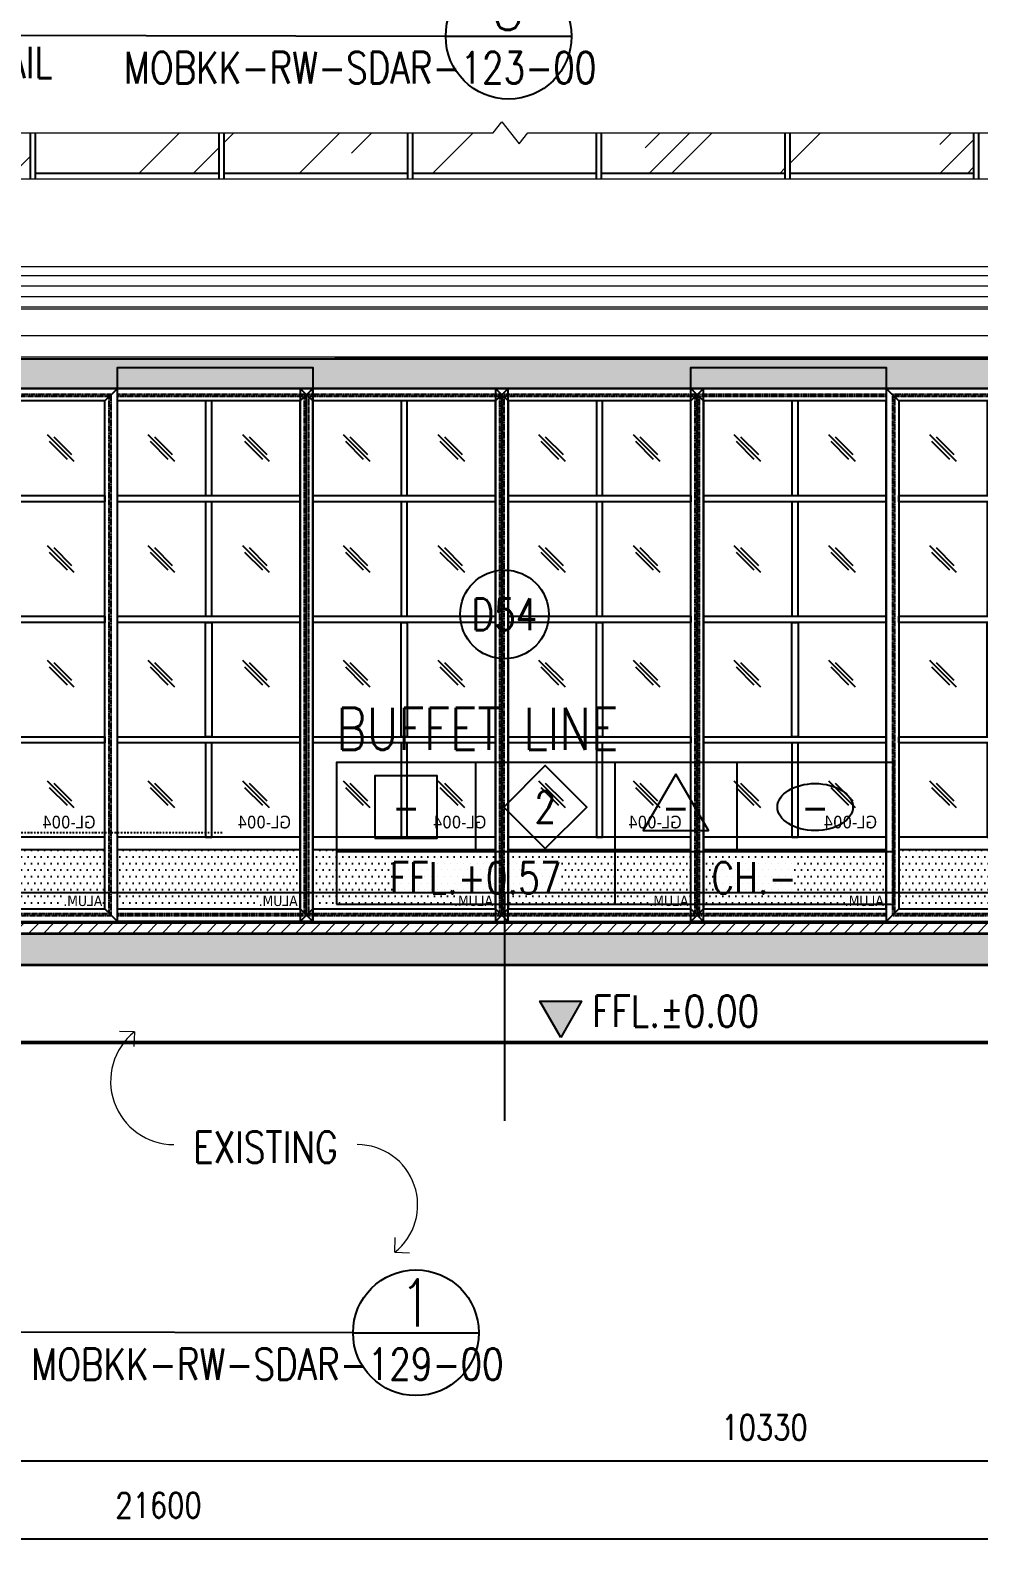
# Model space of a CAD drawing. Header units: millimetres. Extents: x -2196631 to 160, y -11674 to 51770.
# Drawn here: x -1048941 to -1044416, y 31785 to 38981 of the extents above; entities that cross this region are included whole.
import ezdxf
from ezdxf.enums import TextEntityAlignment as Align
from ezdxf.xclip import XClip

# ---------------------------------------------------------------- set-up
doc = ezdxf.new("R2010")
doc.units = ezdxf.units.MM
for name, pattern in [('21 Xref BA201$0$_GRIDLINE', [11.2, 8, -0.6, 2, -0.6]), ('28 Xref BA305$0$_HIDDEN', [2.6, 2, -0.6]), ('CENTER2', [28.575, 19.05, -3.175, 3.175, -3.175]), ('DASHDOTX2', [50.8, 25.4, -12.7, 0, -12.7]), ('DM1', [0.35, 0.05, -0.05, 0.2, -0.05]), ('HIDDEN', [0.375, 0.25, -0.125])]:
    doc.linetypes.add(name, pattern=pattern)
for name, color, linetype in [('2 mm. ALUMINIUM SHEET', 2, 'Continuous'), ('3 mm. ALUM. SHEET', 2, 'Continuous'), ('A-ALUMINIUM FRAME', 3, 'Continuous'), ('Detail', 2, 'HIDDEN'), ('Door Number', 12, 'Continuous'), ('GLASS', 6, 'Continuous'), ('Level Spec', 3, 'Continuous'), ('Room Number', 12, 'Continuous'), ('S-Dim', 7, 'Continuous'), ('TEXT 3', 3, 'Continuous'), ('TEXT 4', 4, 'Continuous'), ('TEXT 5', 5, 'Continuous'), ('Wording', 3, 'Continuous')]:
    doc.layers.add(name, color=color, linetype=linetype)
for name, color, linetype, lineweight in [('21 Xref BA201$0$A-DETL', 90, 'Continuous', 15), ('21 Xref BA201$0$A-FLOR-LEVL', 51, 'Continuous', 5), ('28 Xref BA305$0$A-CLNG', 13, 'Continuous', 18), ('28 Xref BA305$0$A-DETL', 90, 'Continuous', 15), ('28 Xref BA305$0$A-DETL-GENF', 92, 'Continuous', 18), ('28 Xref BA305$0$A-FLOR', 192, 'Continuous', 9), ('28 Xref BA305$0$A-GLAZ-CURT', 52, 'Continuous', 18), ('28 Xref BA305$0$A-GLAZ-CWMG', 51, 'Continuous', 25), ('28 Xref BA305$0$A-WALL', 113, 'Continuous', 9), ('G-ANNO-TEXT', 231, 'Continuous', 5)]:
    doc.layers.add(name, color=color, linetype=linetype, lineweight=lineweight)
doc.styles.add('E100', font='ROMTH.shx', dxfattribs={"width": 0.85})
doc.styles.add('E175', font='ROMTH.shx', dxfattribs={"width": 0.85, "height": 4})
doc.styles.add('Romens', font='romans.shx', dxfattribs={"width": 0.8})
doc.styles.add('Tahoma', font='tahoma.ttf', dxfattribs={"height": 100})
doc.dimstyles.new('AA-50 mm', dxfattribs={"dimtxt": 120, "dimasz": 120, "dimexe": 160, "dimexo": 12, "dimgap": 100, "dimtad": 1, "dimdec": 0, "dimzin": 0, "dimdsep": 46, "dimtxsty": 'Romens', "dimcen": 0.3, "dimdle": 2, "dimclrd": 1, "dimclre": 1, "dimclrt": 3, "dimadec": 0, "dimazin": 0, "dimtfac": 1, "dimtdec": 0, "dimtix": 1, "dimtmove": 1, "dimatfit": 3, "dimfxl": 0, "dimtolj": 1, "dimtzin": 0, "dimarcsym": 0})
doc.dimstyles.new('CC-50 mm', dxfattribs={"dimtxt": 120, "dimasz": 120, "dimexe": 140, "dimexo": 12, "dimgap": 100, "dimtad": 1, "dimdec": 0, "dimzin": 0, "dimdsep": 46, "dimtxsty": 'Romens', "dimblk": 'SMALL', "dimcen": 0.3, "dimdle": 2, "dimclrd": 1, "dimclre": 1, "dimclrt": 3, "dimadec": 0, "dimazin": 0, "dimtfac": 1, "dimtdec": 0, "dimtix": 1, "dimtmove": 1, "dimatfit": 3, "dimfxl": 0, "dimtolj": 1, "dimtzin": 0, "dimarcsym": 0})
pattern_1 = [(45, (-1088855.8, 2166), (684.3, 1824.79), [12096.75, -1612.9, 4032.25, -806.45]), (45, (-1087783.2, 2569.2), (-1328.67, 188.18), [2419.35, -266.13, 4838.7, -604.84]), (45, (-1088452.56, 2851.5), (2583.216, 3347.345), [6451.6, -1129.03, 3225.8, -806.45])]

# ---------------------------------------------------------------- blocks, each defined once
blk = doc.blocks.new('28 Xref BA305$0$System Panel - Glazed 10mm_-6318965-ZONE A_SECTION H')
at = {"layer": '28 Xref BA305$0$A-GLAZ-CURT', "lineweight": 5}
h = blk.add_hatch(dxfattribs=at)
h.set_pattern_fill('FP_14', color=8, style=0, pattern_type=2)
h.set_pattern_definition(pattern_1)
h.paths.add_polyline_path([(-1092050.9, 5425.4), (-1092050.9, 5619.4), (-1093281.2, 5619.4), (-1093281.2, 5425.4), (-1092050.9, 5425.4)], flags=0)
blk = doc.blocks.new('28 Xref BA305$0$System Panel - Glazed 10mm_-6316605-ZONE A_SECTION H')
at = {"layer": '28 Xref BA305$0$A-GLAZ-CURT', "lineweight": 5}
h = blk.add_hatch(dxfattribs=at)
h.set_pattern_fill('FP_14', color=8, style=0, pattern_type=2)
h.set_pattern_definition(pattern_1)
h.paths.add_polyline_path([(-1087551.7, 5425.4), (-1087551.7, 5619.4), (-1088426.4, 5619.4), (-1088426.4, 5425.4), (-1087963.5, 5425.4)], flags=0)
blk = doc.blocks.new('28 Xref BA305$0$System Panel - Glazed 10mm_-6316606-ZONE A_SECTION H')
at = {"layer": '28 Xref BA305$0$A-GLAZ-CURT', "lineweight": 5}
h = blk.add_hatch(dxfattribs=at)
h.set_pattern_fill('FP_14', color=8, style=0, pattern_type=2)
h.set_pattern_definition(pattern_1)
h.paths.add_polyline_path([(-1089326.4, 5425.4), (-1088451.4, 5425.4), (-1088451.4, 5619.4), (-1089326.4, 5619.4)], flags=0)
blk = doc.blocks.new('28 Xref BA305$0$System Panel - Glazed 10mm_-V32-ZONE A_SECTION H')
at = {"layer": '28 Xref BA305$0$A-GLAZ-CURT', "lineweight": 5}
h = blk.add_hatch(dxfattribs=at)
h.set_pattern_fill('FP_14', color=8, style=0, pattern_type=2)
h.set_pattern_definition(pattern_1)
h.paths.add_polyline_path([(-1089747.6, 5425.4), (-1089351.4, 5425.4), (-1089351.4, 5619.4), (-1089677.1, 5619.4), (-1089718.3, 5566.6), (-1089800.8, 5672.2), (-1089842.1, 5619.4), (-1090226.1, 5619.4), (-1090226.1, 5425.4), (-1089800.8, 5425.4)], flags=0)
blk = doc.blocks.new('28 Xref BA305$0$System Panel - Glazed 10mm_-6316607-ZONE A_SECTION H')
at = {"layer": '28 Xref BA305$0$A-GLAZ-CURT', "lineweight": 5}
h = blk.add_hatch(dxfattribs=at)
h.set_pattern_fill('FP_14', color=8, style=0, pattern_type=2)
h.set_pattern_definition(pattern_1)
h.paths.add_polyline_path([(-1090251.2, 5425.4), (-1090251.1, 5425.4), (-1090251.2, 5619.4), (-1091125.9, 5619.4), (-1091125.9, 5425.4), (-1090639.7, 5425.4)], flags=0)
blk = doc.blocks.new('28 Xref BA305$0$Rectangular Mullion - Rectangular Mullion25x50_LIGHT GREY-6316596-ZONE A_SECTION H')
at = {"layer": '28 Xref BA305$0$A-GLAZ-CWMG'}
for p, q in [((-1087551.7, 5619.4), (-1087551.7, 5400.4)), ((-1087526.7, 5400.4), (-1087526.7, 5619.4))]:
    blk.add_line(p, q, dxfattribs=at)
blk = doc.blocks.new('28 Xref BA305$0$Rectangular Mullion - Rectangular Mullion25x50_LIGHT GREY-6316597-ZONE A_SECTION H')
at = {"layer": '28 Xref BA305$0$A-GLAZ-CWMG'}
for p, q in [((-1088426.4, 5400.4), (-1088426.4, 5425.4)), ((-1087551.7, 5425.4), (-1088426.4, 5425.4)), ((-1087551.7, 5425.4), (-1087551.7, 5400.4))]:
    blk.add_line(p, q, dxfattribs=at)
blk = doc.blocks.new('28 Xref BA305$0$Rectangular Mullion - Rectangular Mullion25x50_LIGHT GREY-6316598-ZONE A_SECTION H')
at = {"layer": '28 Xref BA305$0$A-GLAZ-CWMG'}
for p, q in [((-1089326.4, 5400.4), (-1089326.4, 5425.4)), ((-1088451.4, 5425.4), (-1089326.4, 5425.4)), ((-1088451.4, 5425.4), (-1088451.4, 5400.4))]:
    blk.add_line(p, q, dxfattribs=at)
blk = doc.blocks.new('28 Xref BA305$0$System Panel - Glazed 10mm_-6316613-ZONE A_SECTION H')
at = {"layer": '28 Xref BA305$0$A-GLAZ-CURT', "lineweight": 5}
h = blk.add_hatch(dxfattribs=at)
h.set_pattern_fill('FP_14', color=8, style=0, pattern_type=2)
h.set_pattern_definition(pattern_1)
h.paths.add_polyline_path([(-1091150.9, 5425.4), (-1091150.9, 5619.4), (-1092025.9, 5619.4), (-1092025.9, 5425.4), (-1091150.9, 5425.4)], flags=0)
blk = doc.blocks.new('28 Xref BA305$0$_BREAK_LINE_2D - BREAK LINE-8294233-ZONE A_SECTION H')
at = {"layer": '28 Xref BA305$0$A-DETL-GENF', "color": 1}
for p, q in [((-1094798.5, 5619.4), (-1089842.1, 5619.4)), ((-1089842.1, 5619.4), (-1089800.8, 5672.2)), ((-1089800.8, 5672.2), (-1089718.3, 5566.6)), ((-1089718.3, 5566.6), (-1089677.1, 5619.4)), ((-1089677.1, 5619.4), (-1084729.1, 5619.4))]:
    blk.add_line(p, q, dxfattribs=at)
blk = doc.blocks.new('SYMBOL GLASS-1')
at = {"layer": 'GLASS', "color": 203, "linetype": 'Continuous', "ltscale": 5}
for p, q in [((-63.6, -63.6), (63.6, 63.6)), ((-53, -31.8), (31.8, 53)), ((-31.8, -53), (53, 31.8))]:
    blk.add_line(p, q, dxfattribs=at)
blk = doc.blocks.new('D54-PANEL-1')
at = {"layer": '2 mm. ALUMINIUM SHEET'}
h = blk.add_hatch(dxfattribs=at)
h.set_pattern_fill('DOTS', color=8, scale=500)
h.set_pattern_definition([(0, (-80362.557, -3399.84), (15.625, 31.25), [0, -31.25])])
h.paths.add_polyline_path([(931.8, 343), (60, 343), (60, 60), (931.8, 60)])
at = {"layer": 'A-ALUMINIUM FRAME'}
for p, q in [((60, 2483.1), (0, 2543.1)), ((931.8, 2483.1), (991.8, 2543.1)), ((60, 60, 0), (0, 0, 0)), ((931.8, 60, 0), (991.8, 0, 0))]:
    blk.add_line(p, q, dxfattribs=at)
at = {"layer": 'A-ALUMINIUM FRAME', "elevation": 0}
for points in [[(0, 2543.1), (991.8, 2543.1), (991.8, 0), (0, 0)], [(60, 2483.1), (931.8, 2483.1), (931.8, 60), (60, 60)], [(60, 403), (931.8, 403), (931.8, 343), (60, 343)]]:
    blk.add_lwpolyline(points, close=True, dxfattribs=at)
at = {"layer": 'A-ALUMINIUM FRAME', "color": 253, "linetype": 'HIDDEN', "elevation": 0}
for points in [[(29, 2514.1), (962.8, 2514.1), (962.8, 29), (29, 29)], [(39, 2504.1), (952.8, 2504.1), (952.8, 39), (39, 39)]]:
    blk.add_lwpolyline(points, close=True, dxfattribs=at)
at = {"layer": 'A-ALUMINIUM FRAME', "color": 4, "elevation": 0}
for points in [[(480.9, 2483.1), (510.9, 2483.1), (510.9, 2031.5), (480.9, 2031.5)], [(931.8, 2031.5), (60, 2031.5), (60, 2001.5), (931.8, 2001.5)], [(480.9, 2001.5), (510.9, 2001.5), (510.9, 1456.5), (480.9, 1456.5)], [(931.8, 1456.5), (60, 1456.5), (60, 1426.5), (931.8, 1426.5)], [(480.9, 881.5), (510.9, 881.5), (510.9, 1426.5), (480.9, 1426.5)], [(931.8, 881.5), (60, 881.5), (60, 851.5), (931.8, 851.5)], [(480.9, 851.5), (510.9, 851.5), (510.9, 403), (480.9, 403)]]:
    blk.add_lwpolyline(points, close=True, dxfattribs=at)
at = {"layer": 'GLASS'}
for p in [(270.4, 2257.3, 0), (721.3, 2257.3, 0), (270.4, 1729, 0), (721.3, 1729, 0), (270.4, 1181, 0), (721.3, 1181, 0), (270.4, 606, 0), (721.3, 606, 0)]:
    blk.add_blockref('SYMBOL GLASS-1', p, dxfattribs=at)
at = {"layer": 'G-ANNO-TEXT', "color": 7, "style": 'Tahoma'}
for s, height, p in [('GL-004', 60, (104, 444.5, 0)), ('ALUM.', 50, (71.9, 74, 0))]:
    blk.add_text(s, height=height, dxfattribs=at).set_placement(p)
blk = doc.blocks.new('A$C21BF17F1')
for p in [(0, 0, 0), (997.2, 0, 0), (2860.8, 0, 0), (3792.5, 0, 0), (5656, 0, 0), (6653.3, 0, 0)]:
    blk.add_blockref('D54-PANEL-1', p)
ref = blk.add_blockref('D54-PANEL-1', (1929, 0, 0))
XClip(ref).set_block_clipping_path([(60, 0), (991.7511896301, 2643.1159914426)])
ref = blk.add_blockref('D54-PANEL-1', (4724.3, 0))
XClip(ref).set_block_clipping_path([(0, 0), (931.7511896301, 2643.1159914426)])
blk = doc.blocks.new('A$C51FA2ED9')
at = {"layer": '3 mm. ALUM. SHEET'}
h = blk.add_hatch(dxfattribs=at)
h.set_pattern_fill('DOTS', color=256, scale=500, angle=180, style=0)
h.set_pattern_definition([(180, (-56730.195, -2150.652), (-15.625, -31.25), [0, -31.25])])
h.paths.add_polyline_path([(8462.5, 2550.1), (937.5, 2550.1), (937.5, 2690), (8462.5, 2690)])
blk.add_lwpolyline([(877.5, 7), (877.5, 0), (9556.5, 0)])
blk.add_lwpolyline([(8462.5, 2550.1), (937.5, 2550.1), (937.5, 2690), (8462.5, 2690)], close=True, dxfattribs=at)
blk.add_blockref('A$C21BF17F1', (877.5, 7))
blk = doc.blocks.new('21 Xref BA201')
at = {"layer": '21 Xref BA201$0$A-DETL', "lineweight": 50}
blk.add_line((-1043785.7, 1850.4), (-1054714, 1850.4), dxfattribs=at)
at = {"layer": '21 Xref BA201$0$A-FLOR-LEVL', "color": 5, "linetype": '21 Xref BA201$0$_GRIDLINE', "lineweight": 20}
blk.add_line((-1071591.9, 1280.4), (-1038406.8, 1280.4), dxfattribs=at)
blk = doc.blocks.new('28 Xref BA305')
at = {"layer": '28 Xref BA305$0$A-DETL-GENF', "lineweight": 5}
h = blk.add_hatch(dxfattribs=at)
h.set_pattern_fill('FP_138', color=8, style=0, pattern_type=2)
h.set_pattern_definition([(0, (-1045745.476, 2111), (0, 50), [])])
h.paths.add_polyline_path([(-1051378.62789, 4780.44567), (-1041978.89961, 4780.44567), (-1041978.89961, 4980.44567), (-1051378.62789, 4980.44567), (-1051378.62789, 4930.44567), (-1051378.61027, 4930.44567), (-1051378.62789, 4825.63643)])
at = {"layer": '28 Xref BA305$0$A-CLNG', "color": 2}
blk.add_line((-1041978.6603, 4650.44567), (-1051378.6455, 4650.44567), dxfattribs=at)
at = {"layer": '28 Xref BA305$0$A-DETL', "linetype": '28 Xref BA305$0$_HIDDEN', "lineweight": 9}
for p, q in [((-1041978.89961, 4980.44567), (-1051372.61027, 4980.44567)), ((-1051378.62789, 4780.44567), (-1041978.89961, 4780.44567))]:
    blk.add_line(p, q, dxfattribs=at)
at = {"layer": '28 Xref BA305$0$A-FLOR', "color": 2, "lineweight": 18}
blk.add_line((-1050195.90675, 5400.44567), (-1043161.00682, 5400.44567), dxfattribs=at)
ref = blk.add_blockref('21 Xref BA201', (-2098199.96088, 0), dxfattribs=dict(xscale=-1))
XClip(ref).set_block_clipping_path([(-1046821.273182428, 4540.44887487), (-1060440.5084648631, 4550.4456720384), (-1060440.5084648631, 1300.4456720384), (-1056445.9646267691, 1280.4456719445), (-1056421.290457831, 1850.4456720384), (-1046821.3171875631, 1850.4456720384)])
at = {"layer": '28 Xref BA305$0$A-DETL-GENF'}
blk.add_blockref('28 Xref BA305$0$_BREAK_LINE_2D - BREAK LINE-8294233-ZONE A_SECTION H', (43110.32562, 0), dxfattribs=at)
at = {"layer": '28 Xref BA305$0$A-GLAZ-CURT'}
for name in ['28 Xref BA305$0$System Panel - Glazed 10mm_-6318965-ZONE A_SECTION H', '28 Xref BA305$0$System Panel - Glazed 10mm_-6316613-ZONE A_SECTION H', '28 Xref BA305$0$System Panel - Glazed 10mm_-6316607-ZONE A_SECTION H', '28 Xref BA305$0$System Panel - Glazed 10mm_-V32-ZONE A_SECTION H', '28 Xref BA305$0$System Panel - Glazed 10mm_-6316606-ZONE A_SECTION H', '28 Xref BA305$0$System Panel - Glazed 10mm_-6316605-ZONE A_SECTION H']:
    blk.add_blockref(name, (43110.32562, 0), dxfattribs=at)
at = {"layer": '28 Xref BA305$0$A-GLAZ-CWMG'}
for name, p in [('28 Xref BA305$0$Rectangular Mullion - Rectangular Mullion25x50_LIGHT GREY-6316596-ZONE A_SECTION H', (38611.14059, 0)), ('28 Xref BA305$0$Rectangular Mullion - Rectangular Mullion25x50_LIGHT GREY-6316596-ZONE A_SECTION H', (39511.10791, 0)), ('28 Xref BA305$0$Rectangular Mullion - Rectangular Mullion25x50_LIGHT GREY-6316596-ZONE A_SECTION H', (40410.94205, 0)), ('28 Xref BA305$0$Rectangular Mullion - Rectangular Mullion25x50_LIGHT GREY-6316596-ZONE A_SECTION H', (41310.65161, 0)), ('28 Xref BA305$0$Rectangular Mullion - Rectangular Mullion25x50_LIGHT GREY-6316596-ZONE A_SECTION H', (42210.61607, 0)), ('28 Xref BA305$0$Rectangular Mullion - Rectangular Mullion25x50_LIGHT GREY-6316596-ZONE A_SECTION H', (43110.32562, 0)), ('28 Xref BA305$0$Rectangular Mullion - Rectangular Mullion25x50_LIGHT GREY-6316598-ZONE A_SECTION H', (40410.8146, 0)), ('28 Xref BA305$0$Rectangular Mullion - Rectangular Mullion25x50_LIGHT GREY-6316597-ZONE A_SECTION H', (40410.81746, 0)), ('28 Xref BA305$0$Rectangular Mullion - Rectangular Mullion25x50_LIGHT GREY-6316597-ZONE A_SECTION H', (41310.65161, 0)), ('28 Xref BA305$0$Rectangular Mullion - Rectangular Mullion25x50_LIGHT GREY-6316598-ZONE A_SECTION H', (43110.32562, 0)), ('28 Xref BA305$0$Rectangular Mullion - Rectangular Mullion25x50_LIGHT GREY-6316597-ZONE A_SECTION H', (43110.32562, 0))]:
    blk.add_blockref(name, p, dxfattribs=at)
at = {"color": 10, "linetype": 'Continuous', "style": 'E175', "width": 0.85}
blk.add_attdef('POOL_SIDE_ELEVATION', (-1089924.93658, -4582.55958), '', height=320, dxfattribs=at)
at = {"color": 6, "linetype": 'Continuous', "style": 'E100', "width": 0.85}
blk.add_attdef('SCALE', text='', height=160, dxfattribs=at).set_placement((-1092437.31517, -4942.55958), align=Align.RIGHT)
at = {"layer": '28 Xref BA305$0$A-DETL-GENF', "lineweight": 5}
h = blk.add_hatch(dxfattribs=at)
h.set_pattern_fill('FP_11', color=8, style=0, pattern_type=2)
h.set_pattern_definition([(50, (-1045745.48, 2166), (364.368, -31.878), [38.1, -419.1]), (355, (-1045745.48, 2166), (-70.486, 382.113), [30.48, -335.28]), (100.451, (-1045715.1, 2163.34), (293.885, 350.233), [32.38, -356.18]), (46.184, (-1045745.48, 2267.6), (542.16, -84.086), [57.15, -628.65]), (96.636, (-1045700.3, 2260.6), (474.805, 494.855), [48.57, -534.27]), (351.184, (-1045745.5, 2267.6), (474.81, 494.85), [45.72, -502.92]), (21, (-1045694.68, 2242.2), (303.228, -204.53), [38.1, -419.1]), (326, (-1045694.68, 2242.2), (123.604, 368.376), [30.48, -335.28]), (71.451, (-1045669.4, 2225.16), (426.834, 163.843), [32.38, -356.18]), (37.5, (-1045745.48, 2166), (6.1766, 169.1102), [16.764, -314.452, 16.764, -323.596, -336.55]), (37.5, (-1045745.48, 2166), (6.1766, 169.1102), [-671.576, 16.764, -319.786]), (7.5, (-1045745.48, 2166), (133.639, 200.3615), [16.764, -177.292, 16.764, -306.832, -128.27]), (7.5, (-1045745.48, 2166), (133.639, 200.3615), [-517.652, 16.764, -111.506]), (327.5, (-1045858.76, 2166), (271.1818, -11.4584), [16.764, -110.236, 16.764, -379.476, -525.78]), (327.5, (-1045858.76, 2166), (271.1818, -11.4584), [-523.24, 16.764, -509.016]), (317.5, (-1045909.56, 2166), (296.259, 50.853), [16.764, -148.336, 16.764, -246.38, -373.38]), (317.5, (-1045909.56, 2166), (296.259, 50.853), [-428.244, 16.764, -356.616])])
h.paths.add_polyline_path([(-1042176.88358, 1650.44567), (-1041793.6603, 1650.44567), (-1041793.6603, 1850.44567), (-1041978.6603, 1850.44567), (-1041978.6603, 1800.44567), (-1051378.6455, 1800.44567), (-1051378.6455, 1850.44567), (-1051563.6455, 1850.44567), (-1051563.6455, 1650.44567), (-1043068.96903, 1650.44567)], flags=0)
h = blk.add_hatch(dxfattribs=at)
h.set_pattern_fill('FP_137', color=8, style=0, pattern_type=2)
h.set_pattern_definition([(45, (-1045745.476, 2166), (-35.35534, 35.35534), [])])
h.paths.add_polyline_path([(-1042176.88358, 1800.44567), (-1041978.6603, 1800.44567), (-1041978.6603, 1850.44567), (-1051378.6455, 1850.44567), (-1051378.6455, 1800.44567), (-1043068.96903, 1800.44567)], flags=0)
at = {"color": 8}
for points in [[(-1051378.6455, 1995.8875), (-1041978.6603, 1995.8875)], [(-1046678.6529, 1995.8875), (-1046678.6529, 906.573)]]:
    blk.add_lwpolyline(points, dxfattribs=at)
at = {"layer": '28 Xref BA305$0$A-DETL', "color": 2, "lineweight": 35}
blk.add_line((-1041978.6603, 1850.44567), (-1051378.6455, 1850.44567), dxfattribs=at)
at = {"layer": '28 Xref BA305$0$A-DETL', "color": 3, "lineweight": 35}
for p, q in [((-1051378.6455, 1800.44567), (-1041978.6603, 1800.44567)), ((-1051578.6455, 1650.44567), (-1041793.6603, 1650.44567))]:
    blk.add_line(p, q, dxfattribs=at)
at = {"layer": '28 Xref BA305$0$A-DETL', "lineweight": 50}
blk.add_line((-1043957.33915, 1280.44567), (-1051378.65684, 1280.44567), dxfattribs=at)
at = {"layer": '28 Xref BA305$0$A-WALL', "lineweight": 18}
blk.add_line((-1051378.6455, 4550.44567), (-1041978.65632, 4550.44567), dxfattribs=at)
at = {"layer": 'S-Dim', "color": 8, "linetype": 'DASHDOTX2', "ltscale": 0.3}
for p, q in [((-1048024.83878, 2280.40962), (-1061913.74032, 2280.40846)), ((-1061876.40324, 1280.44567), (-1030192.61287, 1280.44567)), ((-1060745.60384, 1280.40846), (-1048440.24209, 1280.40846))]:
    blk.add_line(p, q, dxfattribs=at)
at = {"xscale": -1}
blk.add_blockref('A$C51FA2ED9', (-1041991.1565, 1850.44809), dxfattribs=at)
blk = doc.blocks.new('_Small')
at = {"color": 0, "linetype": 'ByBlock', "lineweight": -2}
blk.add_circle((0, 0), 0.25, dxfattribs=at)
blk = doc.blocks.new('*D53')
at = {"color": 1, "linetype": 'CENTER2', "lineweight": -2, "transparency": 16777216}
for p, q in [((-1093713.7, 2), (-1093713.7, -316)), ((-1083383.4, 2), (-1083383.4, -316))]:
    blk.add_line(p, q, dxfattribs=at)
at = {"color": 1, "lineweight": -2, "transparency": 16777216}
blk.add_line((-1093715.7, -176), (-1083381.4, -176), dxfattribs=at)
at = {"layer": 'Defpoints', "color": 0, "transparency": 16777216}
for p in [(-1093713.7, 14), (-1083383.4, 14), (-1083383.4, -176)]:
    blk.add_point(p, dxfattribs=at)
at = {"color": 1, "lineweight": -2, "transparency": 16777216, "xscale": 120, "yscale": 120, "zscale": 120, "rotation": 180}
blk.add_blockref('_Small', (-1093713.7, -176), dxfattribs=at)
at = {"color": 1, "lineweight": -2, "transparency": 16777216, "xscale": 120, "yscale": 120, "zscale": 120}
blk.add_blockref('_Small', (-1083383.4, -176), dxfattribs=at)
at = {"color": 3, "transparency": 16777216, "insert": (-1088548.5, -16), "char_height": 120, "attachment_point": 5, "style": 'Romens'}
blk.add_mtext('\\A1;10330', dxfattribs=at)
blk = doc.blocks.new('*D52')
at = {"color": 1, "linetype": 'CENTER2', "lineweight": -2, "transparency": 16777216}
for p, q in [((-1102238.7, -328), (-1102238.7, -688)), ((-1080638.7, -328), (-1080638.7, -688))]:
    blk.add_line(p, q, dxfattribs=at)
at = {"color": 1, "lineweight": -2, "transparency": 16777216}
blk.add_line((-1102240.7, -548), (-1080636.7, -548), dxfattribs=at)
at = {"layer": 'Defpoints', "color": 0, "transparency": 16777216}
for p in [(-1102238.7, -316), (-1080638.7, -316), (-1080638.7, -548)]:
    blk.add_point(p, dxfattribs=at)
at = {"color": 1, "lineweight": -2, "transparency": 16777216, "xscale": 120, "yscale": 120, "zscale": 120, "rotation": 180}
blk.add_blockref('_Small', (-1102238.7, -548), dxfattribs=at)
at = {"color": 1, "lineweight": -2, "transparency": 16777216, "xscale": 120, "yscale": 120, "zscale": 120}
blk.add_blockref('_Small', (-1080638.7, -548), dxfattribs=at)
at = {"color": 3, "transparency": 16777216, "insert": (-1091438.7, -388), "char_height": 120, "attachment_point": 5, "style": 'Romens'}
blk.add_mtext('\\A1;21600', dxfattribs=at)
blk = doc.blocks.new('A$C24C77752')
at = {"layer": 'G-ANNO-TEXT', "color": 6, "lineweight": 15}
for p, q in [((113.3, 1113.8), (42.6, 1115.7)), ((113.3, 1113.8), (111.3, 1043.1)), ((1355.1, 62.1), (1357.2, 132.8)), ((1355.1, 62.1), (1425.8, 60.1))]:
    blk.add_line(p, q, dxfattribs=at)
for centre, radius, start, end in [((301.9, 878), 301.9, 128.66383, 270), ((1176.4, 288), 288, 308.35032, 90)]:
    blk.add_arc(centre, radius, start, end, dxfattribs=at)
at = {"layer": 'TEXT 3', "insert": (393.9, 638.6), "char_height": 150, "width": 4240.389, "attachment_point": 1, "style": 'Romens'}
blk.add_mtext('EXISTING', dxfattribs=at)
blk = doc.blocks.new('A$C7CBF0828')
at = {"layer": 'Room Number'}
for p, q in [((1.328, 0.675), (1.328, -0.175)), ((2.656, 0.675), (2.656, -0.675)), ((3.82, 0.675), (3.82, -0.175)), ((0, -0.175), (5.312, -0.175))]:
    blk.add_line(p, q, dxfattribs=at)
for points in [[(0, -0.675), (5.312, -0.675), (5.312, 0.675), (0, 0.675)], [(1.992, -0.146), (2.388, 0.25), (1.992, 0.646), (1.596, 0.25)], [(0.366, -0.047), (0.961, -0.047), (0.961, 0.547), (0.366, 0.547)], [(3.238, 0.565), (2.926, 0.025), (3.55, 0.025)]]:
    blk.add_lwpolyline(points, close=True, dxfattribs=at)
blk.add_ellipse((4.566, 0.25), major_axis=(-0.36, 0), ratio=0.622914, dxfattribs=at)
at = {"layer": 'Room Number', "color": 3, "style": 'Romens', "width": 0.8}
for tag, p in [('FLOOR', (0.664, 0.25)), ('SKIRTING', (1.992, 0.25)), ('WALL', (3.238, 0.25)), ('CEILING', (4.566, 0.25)), ('FLOOR', (1.328, -0.425)), ('CEILING', (3.984, -0.425))]:
    blk.add_attdef(tag, text='', height=0.3, dxfattribs=at).set_placement(p, align=Align.MIDDLE_CENTER)
at = {"layer": 'TEXT 4', "style": 'Romens', "width": 0.8}
for tag, p in [('ROOM4', (0, 2.825)), ('ROOM3', (0, 2.225)), ('ROOM2', (0, 1.625)), ('ROOM1', (0, 1.025))]:
    blk.add_attdef(tag, text='', height=0.4, dxfattribs=at).set_placement(p, align=Align.MIDDLE_LEFT)
blk = doc.blocks.new('DOOR TYPE')
at = {"layer": 'Door Number'}
blk.add_circle((0, 0), 0.423, dxfattribs=at)
at = {"layer": 'Door Number', "color": 3, "style": 'Romens', "width": 0.8}
blk.add_attdef('DOOR', text='', height=0.3, dxfattribs=at).set_placement((0, 0), align=Align.MIDDLE_CENTER)
blk = doc.blocks.new('DETAIL')
at = {"layer": 'Wording'}
blk.add_lwpolyline([(-0.6, 0), (0.6, 0)], dxfattribs=at)
blk.add_circle((0, 0), 0.6, dxfattribs=at)
at = {"layer": 'TEXT 3', "style": 'Romens', "width": 0.8}
blk.add_attdef('DRAWINGNO.', text='', height=0.3, dxfattribs=at).set_placement((0, -0.3), align=Align.MIDDLE_CENTER)
at = {"layer": 'TEXT 5', "style": 'Romens', "width": 0.8}
blk.add_attdef('A', text='', height=0.45, dxfattribs=at).set_placement((0, 0.285), align=Align.MIDDLE_CENTER)
blk = doc.blocks.new('FINISHING FLOOR - ( ELE - SEC )')
at = {"layer": 'Level Spec'}
h = blk.add_hatch(color=1, dxfattribs=at)
h.dxf.hatch_style = 1
h.paths.add_polyline_path([(0, 0), (-0.199, 0.345), (0.199, 0.345)])
at = {"layer": 'Level Spec', "color": 1}
blk.add_lwpolyline([(0, 0), (-0.199, 0.345), (0.199, 0.345)], close=True, dxfattribs=at)
at = {"layer": 'TEXT 3', "style": 'Romens', "width": 0.8}
blk.add_attdef('+XX.XXXMSL.', (0.299, 0.1), '', height=0.3, dxfattribs=at)
at = {"layer": 'TEXT 4', "style": 'Romens', "width": 0.8}
blk.add_attdef('XXXXXX_X', (0.299, 0.545), '', height=0.4, dxfattribs=at)
blk = doc.blocks.new('*D625')
at = {"color": 1, "linetype": 'DM1', "lineweight": -2, "transparency": 16777216}
for p, q in [((-2, 37761.4), (160, 37761.4)), ((-2, 34172.1), (160, 34172.1))]:
    blk.add_line(p, q, dxfattribs=at)
at = {"color": 1, "lineweight": -2, "transparency": 16777216}
blk.add_line((0, 37641.4), (0, 34292.1), dxfattribs=at)
at = {"color": 1, "transparency": 16777216}
for points in [[(-20, 37641.4), (20, 37641.4), (0, 37761.4)], [(-20, 34292.1), (20, 34292.1), (0, 34172.1)]]:
    blk.add_solid(points, dxfattribs=at)
at = {"layer": 'Defpoints', "color": 0, "transparency": 16777216}
for p in [(-1100938.7, 37761.4), (-1100938.7, 34172.1), (0, 34172.1)]:
    blk.add_point(p, dxfattribs=at)
at = {"color": 3, "transparency": 16777216, "insert": (-160, 35966.7), "char_height": 120, "attachment_point": 5, "rotation": 90, "style": 'Romens'}
blk.add_mtext('\\A1;3589', dxfattribs=at)
blk = doc.blocks.new('di')
for base, p1, p2, picture, middle in [((-1083383.4, -176), (-1093713.7, 14), (-1083383.4, 14), '*D53', (-1088548.5, -16)), ((-1080638.7, -548), (-1102238.7, -316), (-1080638.7, -316), '*D52', (-1091438.7, -388))]:
    dim = blk.add_linear_dim(base=base, p1=p1, p2=p2, dimstyle='CC-50 mm')
    dim.commit()
    dim.dimension.update_dxf_attribs({"geometry": picture, "text_midpoint": middle})

msp = doc.modelspace()

# ---------------------------------------------------------------- block references
msp.add_blockref('28 Xref BA305', (0, 32871.6594))

# ---------------------------------------------------------------- next in the draw order: block references
for name, p in [('A$C24C77752', (-1048556.9334, 33089.1013)), ('di', (43110.3259, 32332.6594))]:
    msp.add_blockref(name, p)
at = {"layer": 'Detail'}
ref = msp.add_blockref('DETAIL', (-1046658.8695, 38951.6594), dxfattribs=dict(at, xscale=500, yscale=500, zscale=500))
ref.add_attrib('A', '3', dxfattribs={"layer": 'TEXT 5', "height": 225, "style": 'Romens', "width": 0.8}).set_placement((-1046658.8695, 39094.2168), align=Align.MIDDLE_CENTER)
ref.add_attrib('DRAWINGNO.', 'MOBKK-RW-SDAR-123-00', dxfattribs={"layer": 'TEXT 3', "height": 150, "style": 'Romens', "width": 0.8}).set_placement((-1047366.8422, 38801.6594), align=Align.MIDDLE_CENTER)
ref = msp.add_blockref('DETAIL', (-1047100.8945, 32767.6594), dxfattribs=dict(at, xscale=500, yscale=500, zscale=500))
ref.add_attrib('A', '1', dxfattribs={"layer": 'TEXT 5', "height": 225, "style": 'Romens', "width": 0.8}).set_placement((-1047100.8945, 32910.2168), align=Align.MIDDLE_CENTER)
ref.add_attrib('DRAWINGNO.', 'MOBKK-RW-SDAR-129-00', dxfattribs={"layer": 'TEXT 3', "height": 150, "style": 'Romens', "width": 0.8}).set_placement((-1047808.8672, 32617.6594), align=Align.MIDDLE_CENTER)
at = {"layer": 'Door Number', "xscale": 500, "yscale": 500, "zscale": 500}
msp.add_blockref('DOOR TYPE', (-1046678.6698, 36194.1594), dxfattribs=at).add_auto_attribs({'DOOR': 'D54'})
at = {"layer": 'Level Spec'}
ref = msp.add_blockref('FINISHING FLOOR - ( ELE - SEC )', (-1046410.4828, 34176.4053), dxfattribs=dict(at, xscale=500, yscale=500, zscale=500))
ref.add_attrib('+XX.XXXMSL.', 'FFL.%%P0.00', (-1046260.8898, 34226.4053), dxfattribs={"layer": 'TEXT 3', "height": 150, "style": 'Romens', "width": 0.8})
at = {"layer": 'Room Number'}
ref = msp.add_blockref('A$C7CBF0828', (-1047479.9997, 35150.1587), dxfattribs=dict(at, xscale=500, yscale=500, zscale=500))
ref.add_attrib('ROOM2', 'BUFFET LINE', dxfattribs={"layer": 'TEXT 4', "height": 200, "style": 'Romens', "width": 0.8}).set_placement((-1047479.9997, 35647.6588), align=Align.MIDDLE_LEFT)
ref.add_attrib('FLOOR', '-', dxfattribs={"color": 3, "height": 150, "style": 'Romens', "width": 0.8}).set_placement((-1047148.0286, 35275.1587), align=Align.MIDDLE_CENTER)
ref.add_attrib('SKIRTING', '2', dxfattribs={"color": 3, "height": 150, "style": 'Romens', "width": 0.8}).set_placement((-1046484.0865, 35275.1587), align=Align.MIDDLE_CENTER)
ref.add_attrib('WALL', '-', dxfattribs={"color": 3, "height": 150, "style": 'Romens', "width": 0.8}).set_placement((-1045861.1217, 35275.1587), align=Align.MIDDLE_CENTER)
ref.add_attrib('CEILING', '-', dxfattribs={"color": 3, "height": 150, "style": 'Romens', "width": 0.8}).set_placement((-1045197.1796, 35275.1587), align=Align.MIDDLE_CENTER)
ref.add_attrib('FLOOR', 'FFL.+0.57', dxfattribs={"color": 3, "height": 150, "style": 'Romens', "width": 0.8}).set_placement((-1046816.0575, 34937.6587), align=Align.MIDDLE_CENTER)
ref.add_attrib('CEILING', 'CH.-', dxfattribs={"color": 3, "height": 150, "style": 'Romens', "width": 0.8}).set_placement((-1045488.1732, 34937.6587), align=Align.MIDDLE_CENTER)

# ---------------------------------------------------------------- next in the draw order: texts
at = {"layer": 'TEXT 3', "style": 'Romens', "width": 0.8}
msp.add_text('SEE DETAIL', height=150, dxfattribs=at).set_placement((-1049722.8695, 38751.6594))

# ---------------------------------------------------------------- next in the draw order: dimensions: what is measured, and where the dimension line sits
dim = msp.add_linear_dim(base=(0, 34172.105), p1=(-1100938.7079, 37761.3818), p2=(-1100938.7079, 34172.105), angle=90, dimstyle='AA-50 mm', override={"dimfxl": 2, "dimfxlon": 1})
dim.commit()
dim.dimension.update_dxf_attribs({"geometry": '*D625', "text_midpoint": (-160, 35966.7434)})

# ---------------------------------------------------------------- next in the draw order: leaders
for points in [[(-1050745.2743, 37852.105), (-1050021.975, 38959.6594), (-1046958.8687, 38952.373)], [(-1050818.4976, 33150.9582), (-1050464, 32775.6594), (-1047400.8937, 32768.373)]]:
    msp.add_leader(points, dimstyle='AA-50 mm', override={"dimgap": 100, "dimtad": 0})

doc.saveas('drawing.dxf')
